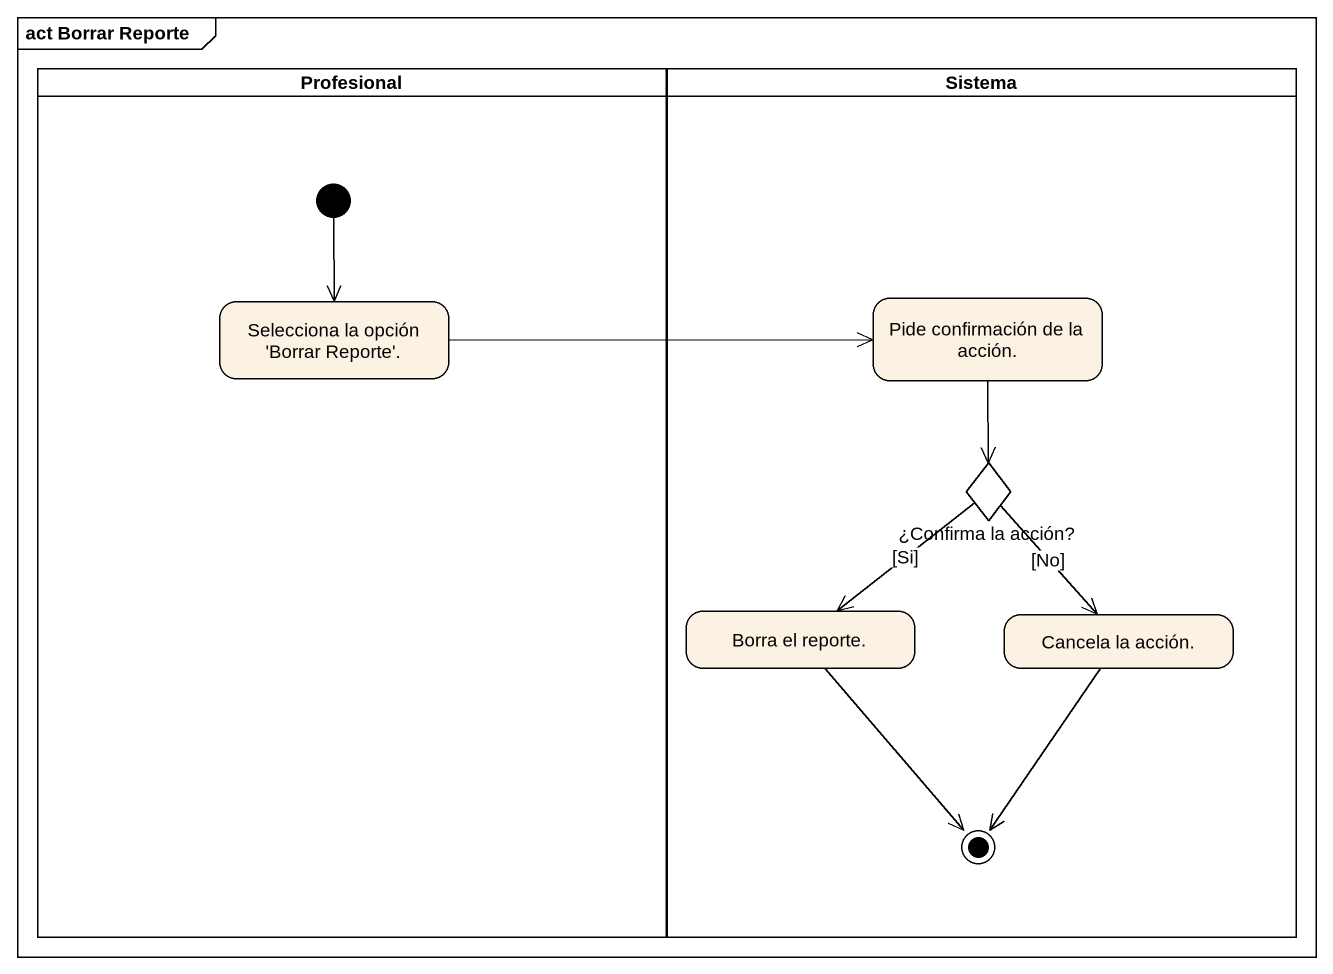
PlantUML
@startuml
mainframe act Borrar Reporte
hide empty description
state Profesional <<partition>> {
  state "Selecciona la opción 'Borrar Reporte'." as Selecciona_la_opción_Borrar
  [*] --> Selecciona_la_opción_Borrar
}
state Sistema <<partition>> {
  state "Pide confirmación de la acción." as Pide_confirmación_de_la
  state "¿Confirma la acción?" as Confirma_la_acción <<choice>>
  state "Borra el reporte." as Borra_el_reporte
  state "Cancela la acción." as Cancela_la_acción
  Borra_el_reporte --> [*]
  Cancela_la_acción --> [*]
}
Selecciona_la_opción_Borrar -right-> Pide_confirmación_de_la
Pide_confirmación_de_la --> Confirma_la_acción
Confirma_la_acción --> Borra_el_reporte : [Si]
Confirma_la_acción --> Cancela_la_acción : [No]
@enduml
